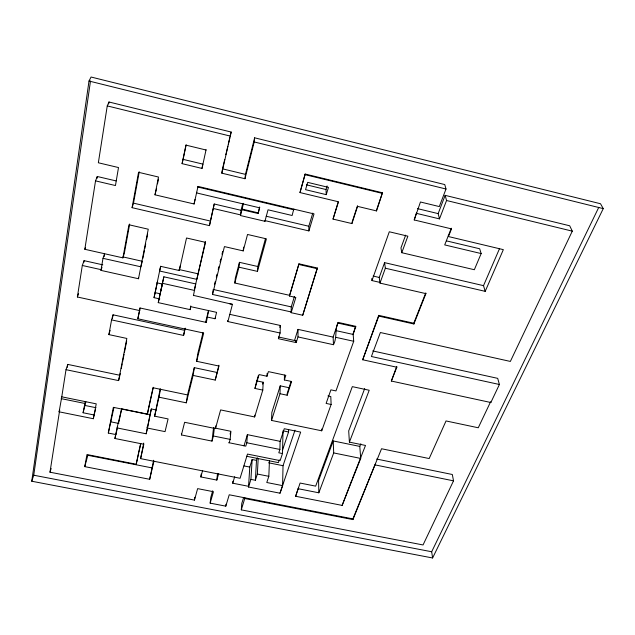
<?xml version="1.0" encoding="UTF-8"?>
<svg xmlns="http://www.w3.org/2000/svg" width="635" height="635" viewBox="0 0 635 635"><rect width="100%" height="100%" fill="white"/><g stroke="black" fill="none" stroke-linecap="round" stroke-linejoin="round"><path stroke-width="0.95" d="M333.034 219.091L338.487 201.795L299.99 192.572L305.157 174.046L382.445 192.786L376.563 210.923L357.576 206.375L351.925 223.568L333.034 219.091L338.153 202.049M297.99 336.931L298.021 329.374L333.121 337.106L333.486 344.71L297.99 336.931L296.196 342.59L278.384 338.701L280.106 333.01L280.345 325.477L230.013 314.396M360.815 443.786L359.791 446.405L360.704 458.43L342.138 505.404L295.64 496.268L298.315 488.045M291.155 312.69L295.831 297.458L289.441 296.021L298.966 263.803L317.357 268.026L302.712 315.254L291.155 312.69L291.243 306.895L294.434 296.481M296.196 342.59L296.212 340.86L278.44 336.979M295.64 496.268L300.093 483.052L315.674 486.14L352.314 386.644L369.205 390.255L349.409 442.135L365.506 445.445L352.655 478.004M242.745 203.605L241.046 210.312L240.467 215.551L264.922 221.29L268.041 209.804L292.116 215.495L293.767 209.121M282.392 450.564L288.576 431.983L288.615 429.395M217.591 372.586L194.302 367.657L193.111 375.42L215.225 380.079L218.964 366.046L196.636 361.299L203.676 333.065L137.827 318.786L140.002 307.983L206.129 322.382M288.814 387.667L280.226 385.85L279.995 393.716L287.179 395.232L287.21 393.43L291.044 381.54M289.441 296.021L298.966 263.803M252.151 459.51L250.92 479.377L255.381 480.258L256.5 460.383L252.151 459.51L249.793 467.074L248.515 487.013L280.003 493.197L282.591 485.632L283.035 465.701L294.997 430.197M143.748 443.087L140.597 458.629L240.078 478.274L247.499 454.073L280.122 460.629L282.488 453.549L283.019 430.84L288.576 431.983M287.179 395.232L291.608 381.492L284.361 379.952L284.472 375.079M280.003 493.197L300.657 432.11L284.258 428.728L280.114 441.333L279.9 449.461L278.797 452.803L282.488 453.549M327.938 395.946L330.795 396.55L331.121 404.479L321.723 430.8L271.534 420.433L271.844 412.433L280.226 385.85M282.591 485.632L266.787 482.513L268.827 476.314L269.446 460.843M214.344 427.926L213.423 435.991L212.003 441.103L181.443 434.935L184.626 422.291L215.471 428.577L220.623 409.916L254.643 416.949L262.787 390.096L254.96 388.445L259.08 374.579L266.986 376.253L267.129 373.34M262.787 390.096L263.207 382.246L256.413 380.809M255.381 480.258L257.35 474.035L258.183 458.581M254.643 416.949L254.754 415.171M254.96 388.445L256.445 382.04M264.922 221.29L264.97 220.615L308.896 230.918L314.023 213.924L198.009 186.412L194.096 203.986L154.996 194.818L158.48 177.03L138.549 172.307L132.088 207.677L209.463 225.631L214.225 204.002L241.046 210.312M376.626 459.042L452.326 474.496L453.517 480.838L423.045 544.957L241.308 509.865L244.927 497.848M241.308 509.865L241.76 503.46L243.538 497.816M228.759 442.849A27.908 2.603 -78.5 0 1 229.172 442.77L245.793 446.127L246.817 442.762L247.38 434.657L280.114 441.333M257.802 266.517L239.458 262.334L238.951 267.176L257.453 271.383L257.802 266.517L265.39 238.903M258.112 213.519L259.675 207.161L258.112 213.519L241.951 209.717L243.475 203.327M280.106 333.01L227.894 321.564L232.442 304.34L193.397 295.378M248.563 486.315L232.727 483.203L232.886 481.282M212.693 490.799L210.78 497.451L210.161 503.142L225.798 506.158L225.965 504.261M229.172 442.77L230.156 439.38L230.902 431.3L215.257 428.109M291.171 311.952L212.519 294.449L224.433 246.594L243.221 250.904L243.594 247.102M222.369 169.704L221.821 173.172L244.975 178.729L254.214 141.954L254.627 137.811L444.77 184.571L446.008 189.008L439.301 206.573L420.449 202.001L414.226 219.956L451.485 228.886L448.453 236.553L503.349 249.65L485.196 291.346L385.358 268.208L384.58 262.644L483.513 285.655L485.196 291.346M201.2 474.083L200.843 476.941L216.821 480.076L217.511 473.4M289.457 295.299L234.799 283.012L235.331 278.09L239.458 262.334M244.975 178.729L245.459 174.363L254.627 137.811M215.471 428.577L215.773 425.902M212.003 441.103L213.558 427.625M215.225 380.079L218.924 365.22M59.111 411.821L61.77 396.827L96.234 403.852L93.345 418.727L59.111 411.821L59.706 409.996L49.982 472.202L194.461 500.11L194.826 497.268M212.519 294.449L213.225 289.481L291.243 306.895M31.75 481.227L89.011 81.026L91.067 77.025L600.519 203.748L603.25 208.621L432.602 557.975L31.75 481.227L33.742 475.218L90.503 80.955M206.319 322.461L208.59 310.634M196.636 361.299L197.795 353.616L203.017 332.613M221.821 173.172L231.164 132.04L108.982 101.997L107.251 105.902L98.354 162.774L118.507 167.553L115.459 185.547L95.528 180.872L84.828 249.293L122.912 257.858L124.365 253.071L129.683 224.028M61.77 396.827L66.008 369.689L67.778 364.411L119.951 375.285L120.325 373.38M139.883 310.626L77.375 296.997L82.304 265.478L84.074 260.66L102.806 264.835M67.318 367.332L67.778 364.411M83.772 262.557L84.074 260.66M96.98 178.443L97.282 176.498L116.102 180.919M108.68 103.942L108.982 101.997M140.597 458.629L143.827 444.262L114.919 438.491L117.046 427.926L146.177 433.784L147.463 428.077L165.052 431.625L168.084 418.925L154.63 416.179L158.964 397.185L186.277 402.828L187.516 394.922L194.302 367.657M209.463 225.631L214.225 204.002M138.684 278.027L138.493 278.741L100.957 270.391L103.005 258.326L104.537 253.754M104.219 256.532L104.529 254.691M193.421 295.68L195.77 283.932L163.854 276.804L158.266 302.641L190.127 309.634L190.825 306.681L216.606 312.356L214.979 318.738L207.653 317.127M205.407 241.435L196.842 279.36L159.599 271.01L160.718 266.263M95.544 409.519L94.028 414.972L83.09 412.758L85.249 401.614M83.09 412.758L85.86 401.796M190.127 309.634L190.762 305.951M66.008 369.689L118.586 380.603L126.849 338.447L108.887 334.605L111.577 319.897L183.586 335.439L184.944 328.366M93.345 418.727L94.028 414.972M153.972 461.097L149.685 479.29L84.765 466.638L86.971 454.549L136.215 464.233L140.827 443.492M122.912 257.858L128.961 224.774L148.257 229.203L138.493 278.741M112.387 318.484L113.054 314.817L184.491 330.295M132.088 207.677L133.501 203.152L139.248 171.783M149.685 479.29L153.614 460.24M158.964 397.185L160.504 389.311M115.935 434.578L108.307 433.046L113.347 407.337L147.328 414.266L153.218 387.794L187.516 394.922M121.261 368.61L122.198 363.831M122.571 361.926L124.071 354.29M124.444 352.377L126.69 340.924M142.883 258.374L144.399 250.642M144.78 248.714L145.732 243.88M146.677 239.054L147.622 234.22M156.599 188.5L154.996 194.818M157.512 183.848L158.425 179.197M108.307 433.046L113.911 407.702M139.613 310.618L140.002 307.983M154.63 416.179L160.266 388.763M206.097 150.019L185.952 145.129L182.078 163.647L202.001 168.426L202.859 164.116L183.11 159.369L186.15 144.843M194.096 203.986L194.993 199.477M196.699 192.278L196.572 192.921L259.628 207.82M198.009 186.412L197.874 187.055L293.759 209.78M156.17 409.964L151.328 408.972L150.058 414.623L121.674 408.837L118.864 422.164M147.463 428.077L151.328 408.972M159.814 298.934L154.043 297.664L160.599 266.327L179.292 270.534L180.276 265.676M146.177 433.784L150.058 414.623M136.215 464.233L138.565 452.882M147.328 414.266L149.416 404.146M154.043 297.664L157.432 282.075M139.343 311.928L137.827 318.786M160.838 290.56L163.854 276.804M162.211 284.837L158.266 302.641M138.771 451.945L140.438 444.452M149.606 403.225L153.154 387.263M179.292 270.534L186.531 237.99L205.518 242.348L194.516 289.036M202.001 168.426L206.073 149.677M157.289 282.162L157.123 282.877L162.314 284.035M224.726 159.401L222.504 168.839L245.459 174.363M225.83 154.686L227.83 146.193M228.275 144.304L229.83 137.7M230.275 135.819L231.164 132.04M183.586 335.439L185.293 328.168M182.078 163.647L183.11 159.369M117.046 427.926L121.674 408.837M114.919 438.491L117.705 426.966M214.408 284.718L215.114 281.861M216.297 277.098L217.011 274.241M218.194 269.478L218.9 266.621M220.083 261.858L220.797 259.001M221.98 254.238L222.687 251.381M205.637 322.112L208.486 310.658M186.277 402.828L193.111 375.42M240.467 215.551L241.951 209.717M118.586 380.603L119.721 376.174M234.799 283.012L238.951 267.176M243.221 250.904L247.531 234.466L266.406 238.847L257.453 271.383M84.765 466.638L87.836 455.287L151.821 467.86M194.461 500.11L197.628 488.625L213.463 491.712L210.161 503.142M200.843 476.941L202.613 470.527M108.887 334.605L110.125 330.327M216.821 480.076L218.702 473.551M230.084 434.118L230.632 432.237M299.99 192.572L305.157 174.046M111.577 319.897L113.054 314.817M256.992 380.19L258.358 375.579M308.896 230.918L308.824 226.258L312.785 213.106M225.798 506.158L229.227 494.784L352.901 518.882L352.941 519.589L244.88 498.546M232.727 483.203L234.688 476.71M243.991 445.889L247.38 434.657M262.652 384.088L263.207 382.246M279.781 327.35L280.345 325.477M266.986 376.253L268.391 371.626L285.821 375.341L284.361 379.952M326.247 194.651L328.47 187.388L307.673 182.372L305.546 189.674L326.247 194.651L326.001 189.54L327.104 185.928M49.982 472.202L51.149 468.463M256.5 460.383L257.326 457.74M294.505 340.535L298.021 329.374M317.357 268.026L302.712 315.254M248.515 487.013L250.92 479.377M271.534 420.433L279.995 393.716M352.163 221.996L357.505 205.716M100.957 270.391L101.195 269.684L82.304 265.478M101.465 268.875L101.997 267.264M279.305 459.851L278.384 462.637L246.626 456.263M333.121 337.106L338.145 322.405L355.735 326.319L353.171 334.439L353.711 341.273L335.971 390.922L330.906 389.85L326.112 403.423L331.121 404.479M376.785 209.344L382.445 192.786M333.486 344.71C337.344 337.598 334.55 329.549 338.145 322.405M352.758 334.693L355.735 326.319M379.889 282.385L371.975 280.567L389.295 231.775L407.868 236.18L401.78 252.706L474.337 269.724L481.155 253.563L479.679 248.769L446.373 240.855M77.375 296.997L78.557 293.68M413.901 323.985L413.774 323.239L378.706 315.357L378.793 316.095L413.901 323.985L425.894 293.632L379.984 283.099L379.254 277.455L384.58 262.644M379.984 283.099L385.358 268.208M405.638 235.141L400.955 247.928L401.78 252.706M378.706 315.357L362.696 359.775L396.819 367.213L391.351 381.048L490.839 402.511L499.404 384.492L497.697 378.357L372.729 350.925M362.696 359.775L378.793 316.095M414.226 219.956L416.504 212.733M359.791 446.405L333.2 440.936L318.579 480.576L318.841 492.8L298.315 488.744M84.828 249.293L85.423 247.713M318.841 492.8L333.7 452.93L333.2 440.936M364.696 388.549L348.702 430.887L349.409 442.135M416.647 213.4L439.483 218.892L438.15 213.622L445.143 195.358L569.706 225.79L572.294 231.148L510.357 361.434L380.373 332.526L371.404 356.505L499.404 384.492M439.483 218.892L446.556 200.509L445.143 195.358M351.925 479.846L342.138 505.404M413.774 323.239L425.752 292.91L425.894 293.632M95.528 180.872L97.282 176.498M352.901 518.882L381.54 448.747L429.181 458.549L446.032 420.949L478.258 427.768L490.22 402.59M352.941 519.589L375.206 464.248M483.513 285.655L499.491 248.698M432.602 557.975L431.681 551.751L598.789 207.32M229.767 303.808L232.442 304.34M33.742 475.218L431.681 551.751M243.999 465.923L249.793 467.074M257.35 474.035L268.827 476.314M268.589 462.804L283.035 465.701M85.209 405.511L96.044 407.71M375.269 464.939L453.517 480.838M213.423 435.991L230.156 439.38M246.817 442.762L279.9 449.461M111.125 421.894L118.856 423.45M333.7 452.93L360.704 458.43M61.174 398.637L84.709 403.423M336.01 337.375L353.711 341.273M162.385 283.281L194.651 290.465M338.193 323.151L355.798 327.065M335.653 330.565L353.171 334.439M155.21 292.687L159.98 293.735M103.005 258.326L140.835 266.803L142.319 261.271L123.103 256.945M178.88 269.494L197.802 273.748M298.958 264.509L317.381 268.732M373.15 276.05L379.254 277.455M133.501 203.152L210.217 221.004M213.487 208.542L240.538 214.884M242.022 209.058L258.167 212.86M266.216 216.233L308.824 226.258M481.155 253.563L444.706 244.912L451.302 228.203L451.485 228.886M417.417 208.613L438.15 213.622M306.427 184.817L326.001 189.54M305.157 174.681L382.54 193.437M107.251 105.902L230.545 136.152M254.214 141.954L446.008 189.008M446.556 200.509L572.294 231.148M89.011 81.026L603.25 208.621M448.278 235.871L448.453 236.553M490.633 401.725L490.839 402.511M376.468 210.264L376.563 210.923M396.819 367.213L396.708 366.443L391.351 381.048M371.745 278.598L371.975 280.567M351.861 222.901L351.925 223.568M321.667 429.006L321.723 430.8M181.38 433.499A8.366 5.39 12.8 0 1 181.443 434.935M295.489 341.693A29.258 4.088 -77.9 0 1 296.212 340.86M214.979 318.738A6.826 3.715 14.6 0 1 215.59 318.079M227.473 320.683A6.826 3.715 14.6 0 1 227.894 321.564M147.534 425.95L147.145 427.879L147.518 425.934"/></g></svg>
